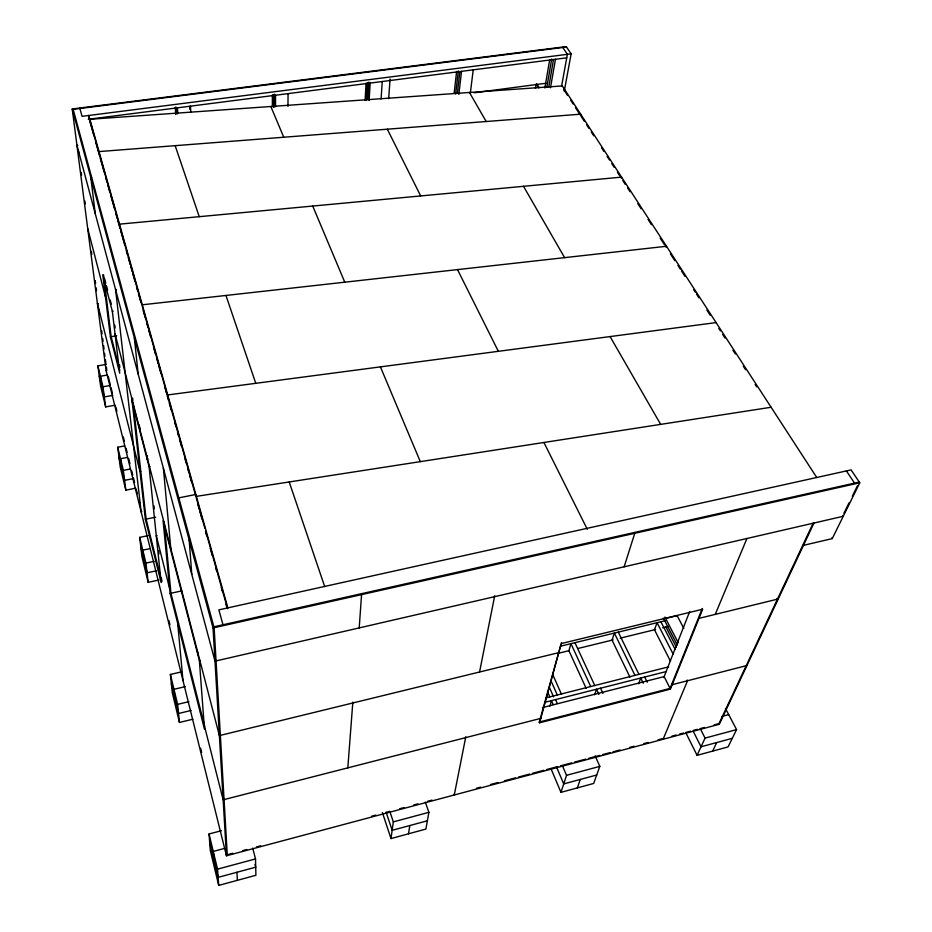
<?xml version="1.0" encoding="UTF-8"?>
<svg xmlns="http://www.w3.org/2000/svg" width="932" height="932" viewBox="0 0 932 932"><rect width="100%" height="100%" fill="white"/><g stroke="black" fill="none" stroke-linecap="round" stroke-linejoin="round"><path stroke-width="1.4" d="M274.462 107.029L274.474 94.167M275.523 106.667L275.534 95.239M287.953 106.469L288.07 93.619M365.076 100.516L366.09 83.088M366.451 100.027L367.464 82.599M367.814 99.538L368.851 82.109M369.119 100.516L370.167 83.076M381.083 98.943L382.26 81.527M388.656 98.617L390.077 79.01M347.822 767.852L352.832 702.087M359.216 627.9L361.628 593.672M454.164 93.049L456.622 71.473M455.655 93.969L458.311 70.948M457.332 93.445L459.837 71.857M458.835 94.377L461.538 71.345M470.369 92.851L473.223 69.842M425.295 802.114L428.895 812.32L425.877 829.072L390.986 838.567L393.327 821.884L389.879 811.562M408.496 833.802L409.824 825.531M535.481 88.4L536.191 84.113L538.498 87.771M544.859 88.004L549.729 59.532M546.804 87.457L551.709 58.961M548.762 86.909L553.457 59.834M550.486 87.783L555.46 59.275M561.565 86.303L567.378 54.324L562.788 47.485M564.268 91.243L571.13 53.846L566.248 46.6L72.23 108.962L106.108 370.68L226.453 855.774L719.318 724.269L813.974 523.027M479.561 672.007L494.706 595.758M580.391 115.207L580.671 114.182L98.629 151.613L98.652 152.732M539.197 722.393L560.994 644.396M561.833 643.418L702.681 609.225L670.423 689.132L539.616 722.778L561.483 642.649M549.892 706.153L551.464 700.654L553.177 704.569M621.26 178.152L621.574 177.127L119.098 224.193M624.137 566.807L634.762 533.302L634.342 532.51M595.14 755.91L599.812 766.372L593.661 783.462L560.971 792.351L566.528 775.319L562.567 766.069M594.674 694.759L596.492 689.237L598.868 694.387M577.362 787.889L580.263 779.443M666.135 247.306L666.497 246.269L141.85 304.846L89.891 120.647M638.595 683.797L640.727 678.03L643.278 683.249M663.782 677.552L689.622 611.66M669.724 689.284L702.285 608.479M715.24 614.386L746.94 538.486M686.115 733.333L697.078 755.339L705.058 738.086L736.571 729.616L725.469 708.471M813.135 523.213L718.619 724.455L718.269 723.78L714.052 724.898M712.619 751.122L716.708 742.559M736.571 729.616L728.067 746.916L697.078 755.339M843.914 513.252L849.04 502.861M852.302 496.22L857.358 485.956M802.638 545.546L832.253 538.603L859.77 482.788L851.091 469.891L218.857 609.866L222.993 624.766M221.501 830.703L209.036 833.965L210.341 850.66L218.705 885.4L255.904 875.288L255.519 858.931L252.7 848.143M427.38 820.777L392.151 830.307L386.197 812.378M596.701 775.005L563.72 783.917L556.509 766.954M732.272 738.342L701.027 746.788L693.187 731.177M218.705 885.4L217.552 869.137L255.519 858.931M393.327 821.884L428.895 812.32M566.528 775.319L599.812 766.372M224.426 848.446L213.253 851.405L213.882 859.735M721.892 716.428L728.696 714.623M228.503 854.388L232.72 853.258M242.506 850.648L246.747 849.518M256.521 846.908L260.715 845.79M371.647 816.211L375.852 815.092M385.673 812.471L389.891 811.341M399.712 808.731L403.917 807.601M413.75 804.98L417.955 803.862M427.776 801.24L431.982 800.122M476.427 788.274L480.621 787.144M490.43 784.534L497.944 782.531M504.445 780.795L515.652 777.812M518.46 777.067L529.667 774.073M532.463 773.327L543.671 770.333M546.478 769.587L557.686 766.605M560.493 765.848L571.7 762.865M574.496 762.12L585.704 759.126M588.511 758.38L599.719 755.386M602.515 754.64L610.204 752.59M613.011 751.844L620.036 749.969M629.857 747.359L634.063 746.229M643.884 743.608L648.101 742.489M657.922 739.868L662.128 738.75M671.949 736.129L676.166 735.01M679.416 734.136L683.575 733.03M685.987 732.389L690.519 731.177M693.292 730.443L697.451 729.325M700.025 728.649L704.394 727.484M670.061 688.422L539.302 722.032L539.616 722.778M746.951 665.518L672.217 684.682L671.856 683.96M545.267 702.215L666.345 671.529M542.447 707.574L664.143 676.609L670.423 689.132M545.698 697.917L668.663 666.846M778.243 598.985L698.988 618.359L698.592 617.625M559.433 653.017L569.324 650.594M577.817 648.521L613.163 639.876M620.234 638.152L655.58 629.508M662.652 627.772L668.314 626.397M665.634 618.452L677.133 615.656M560.947 646.086L665.355 620.677M181.519 671.879L170.393 674.453L172.304 692.814L179.445 722.44L192.796 719.236M191.118 710.475L178.548 713.481L171.36 683.715M179.445 722.44L177.628 704.347L188.916 701.668M185.188 686.663L173.981 689.284L174.925 698.487M199.39 660.672L163.088 520.743L170.125 593.416L204.481 729.278L199.39 660.672L200.333 660.462M213.894 626.805L859.281 482.054M226.453 855.774L213.044 627.958L859.77 482.788M178.536 623.193L177.709 623.38L182.987 680.581M170.125 593.416L181.868 590.876M170.498 588.476L169.671 588.651L156.273 535.749L157.065 535.585M148.13 535.644L139.672 537.38L141.979 556.788L148.165 582.325L158.964 580.019M156.588 570.768L147.058 572.796L140.837 547.166M148.165 582.325L145.94 563.091L154.153 561.355M190.233 539.803L189.184 540.024L191.771 574.38M149.877 548.668L142.782 550.136L143.924 559.887M141.874 511.773L141.151 511.924L115.591 289.654L116.453 289.514M132.146 401.436L149.085 466.722L161.143 582.547L145.357 519.264L155.726 517.167M178.828 497.863L195.837 494.473L196 496.861M124.737 445.904L117.712 447.232L120.251 467.13L125.832 490.15L135.653 488.217M133.09 478.687L124.597 480.33L118.993 457.262M125.832 490.15L123.339 470.357L130.457 468.982M149.085 466.722L149.935 466.559M140.779 471.406L140.01 471.557L97.382 303.284L98.21 303.646M127.579 457.367L120.508 458.719L121.777 468.726M147.617 455.818L146.767 455.981L147.093 459.045L147.943 458.882M106.318 364.389L97.883 365.857L100.609 386.058L105.666 406.911L115.044 405.222M112.795 395.401L104.326 396.916L99.258 376.039M97.883 365.857L102.974 386.768L110.093 385.51M107.483 375.002L100.411 376.237L101.774 386.407M106.108 370.68L106.784 370.563L106.399 367.173M110.407 336.836L119.715 373.196L112.341 311.323L102.765 274.742L110.407 336.836L116.721 335.776M135.315 337.85L134.371 338.013L138.157 373.988M112.341 311.323L113.145 311.195M106.295 296.993L105.514 297.122L87.701 228.515M771.102 407.261L195.895 496.43L167.282 394.993L716.091 322.589M91.662 177.36L90.812 177.476L95.274 213.754M474.155 92.804L546.001 83.251M88.284 119.284L566.738 57.831M571.13 53.846L82.063 116.337L79.884 108.485M73.162 109.335L566.528 47.008M89.507 119.296L562.322 85.93L816.747 477.499M846.396 470.928L854.551 483.114M842.784 515.536L843.274 516.27L215.001 661.161L76.902 145.101L77.822 145.462M563.592 89.309L567.588 95.472M570.745 100.341L573.122 103.988M575.487 107.646L579.634 114.03M581.02 116.162L584.329 121.253M586.554 124.678L589.036 128.523M591.296 131.983L593.754 135.781M601.571 147.815L603.971 151.52M607.105 156.355L609.481 160.013M611.823 163.624L614.235 167.329M617.403 172.21L619.768 175.868M622.832 180.575L625.314 184.408M627.69 188.066L630.067 191.724M637.791 203.63L641.146 208.803M648.031 219.404L651.433 224.659M660.147 238.068L661.732 240.514M662.198 241.237L664.563 244.883M670.434 253.923L672.019 256.37M672.426 256.999L674.78 260.634M677.925 265.48L680.29 269.115M681.513 271.002L685.008 276.373M693.653 289.701L695.225 292.124M696.553 294.174L698.93 297.832M706.852 310.03L710.161 315.144M718.805 328.46L720.378 330.883M722.673 334.425L725.049 338.083M732.936 350.234L735.348 353.939M743.258 366.125L745.635 369.783M755.13 384.427L756.714 386.862M831.787 537.88L832.253 538.603M536.855 84.02L539.162 87.678M777.032 598.461L777.451 599.183M469.46 92.478L486.189 121.521M523.516 186.307L564.606 257.651M610.076 336.58L660.66 424.375M677.075 615.539L683.82 628.378M664.912 617.054L678.275 642.847M663.351 618.137L677.343 645.189M665.728 626.607L676.387 647.251M660.904 621.761L675.187 649.511M687.175 680.045L687.536 680.756L663.106 739.262L662.769 738.575M673.242 654.276L657.06 622.692L654.474 629.776L670.504 661.254M700.573 729.243L705.058 738.086M387.328 129.199L420.682 195.941M457.507 269.604L498.352 351.317M543.915 442.479L587.3 529.283M644.699 677.016L647.262 682.224M618.289 632.129L638.933 674.36M634.948 675.362L614.374 633.084L612.056 640.144L629.962 677.191M600.534 688.212L602.934 693.35M574.939 642.672L594.767 685.521M590.713 686.546L570.955 643.651L568.916 650.699L586.112 688.27M558.944 651.736L559.293 652.517L219.381 735.604L114.997 333.644M552.664 674.395L561.507 694.352M550.987 680.733L557.441 695.389M555.588 699.606L557.313 703.52M549.519 687.63L553.573 696.868M547.515 691.602L549.822 696.868M540.537 717.617L540.851 718.362L223.156 799.819L204.155 724.793M551.115 768.982L560.971 792.351M270.828 106.504L283.759 137.237M312.733 206.054L344.77 282.186M380.419 366.87L420.309 461.643M465.79 736.769L454.28 794.984L454 794.25M175.169 145.672L199.25 216.678M225.963 295.456L255.764 383.32M289.211 481.961L324.697 586.601M382.388 812.506L390.986 838.567M227.862 607.874L88.808 115.475L89.251 119.156M142.246 306.232L166.886 393.607M196.291 497.816L204.889 528.293M205.669 531.054L216.993 571.234M217.773 574.007L227.548 608.631M90.043 121.964L93.981 135.944M95.565 141.536L99.503 155.516M100.295 158.312L104.233 172.292M105.805 177.884L106.994 182.078M107.774 184.874L109.755 191.864M110.535 194.66L114.485 208.64M116.057 214.232L117.246 218.426M118.026 221.222L119.995 228.212M120.787 231.008L124.725 244.988M126.309 250.58L127.486 254.774M128.278 257.57L130.247 264.56M131.039 267.356L132.216 271.55M133.008 274.358L134.977 281.348M136.55 286.94L137.738 291.134M138.53 293.93L140.802 301.991M143.26 310.705L145.229 317.695M146.802 323.288L147.99 327.482M148.77 330.278L150.739 337.267M153.5 347.053L155.469 354.043M157.054 359.635L158.23 363.83M159.023 366.625L160.991 373.615M164.545 386.197L166.77 394.108M167.294 395.983L168.482 400.178M169.275 402.974L171.243 409.964M174.785 422.546L175.973 426.751M177.546 432.343L178.734 436.537M179.515 439.333L181.495 446.323M185.037 458.905L186.225 463.099M187.798 468.691L188.975 472.885M189.767 475.681L191.736 482.671M197.91 504.562L199.227 509.233M200.019 512.029L201.988 519.019M205.541 531.613L206.718 535.807M210.271 548.389L212.24 555.379M215.781 567.972L216.97 572.166M221.303 587.544L222.492 591.738M226.033 604.332L227.222 608.526M73.034 108.858L214.139 627.714L227.303 855.553L227.105 854.761M72.23 108.962L213.044 627.958M215.816 660.031L216.061 660.916M104.664 278.843L105.77 283.06M106.504 285.868L107.611 290.097M110.197 299.941L111.304 304.158M254.995 864.43L255.718 867.191L218.135 877.35L209.688 842.4M220.138 734.509L220.36 735.371M139.113 424.899L140.184 429.058M111.153 336.708L119.774 370.272M170.952 593.241L204.656 726.261M145.905 518.332L161.725 581.661M108.229 376.423L110.314 384.788M110.99 387.514L112.399 393.164M115.859 407.098L116.896 411.28M123.269 436.933L124.329 441.174M126.076 448.234L127.136 452.474M128.709 458.661L129.944 463.763M131.692 470.823L132.752 475.064M133.451 477.883L134.604 482.531M136.258 489.183L137.377 493.715M139.066 500.484L140.161 504.899M168.902 620.514L169.95 624.743M200.625 748.198L201.673 752.439M117.712 447.232L123.339 470.357M139.672 537.38L145.94 563.091M170.393 674.453L177.628 704.347M209.036 833.965L217.552 869.137M102.974 386.768L105.666 406.911M78.439 150.751L78.812 153.617M81.212 172.315L81.585 175.193M84.929 201.079L85.301 203.957M91.418 251.419L91.79 254.285M95.239 280.637L95.612 283.514M96.171 287.825L96.544 290.702M98.943 309.377L99.316 312.243M101.716 330.883L102.089 333.749M102.706 338.526L103.068 341.38M103.627 345.679L104.011 349.057M104.559 353.356L104.932 356.234M105.421 359.566L105.852 363.398M103.603 274.975L111.164 336.778M114.799 325.14L115.137 327.924M119.482 364.587L119.82 367.418M132.624 398.185L132.857 400.259M133.101 402.496L146.103 519.112M131.796 398.337L145.357 519.264M154.001 505.936L154.304 508.814M158.626 550.649L158.976 554.016M161.457 578.05L161.76 580.962M164.114 522.002L171.01 593.905M163.391 468.283L170.789 548.494M197.607 651.759L197.829 654.637M177.464 107.832L177.826 113.599M176.754 108.159L177.115 113.925M175.95 107.04L176.311 112.807M175.239 107.39L175.705 114.589M190.466 106.166L190.769 111.922M189.697 106.493L189.848 109.37M236.984 872.259L237.369 880.321M273.414 94.551L273.414 107.401M272.354 94.924L272.365 106.353"/></g></svg>
